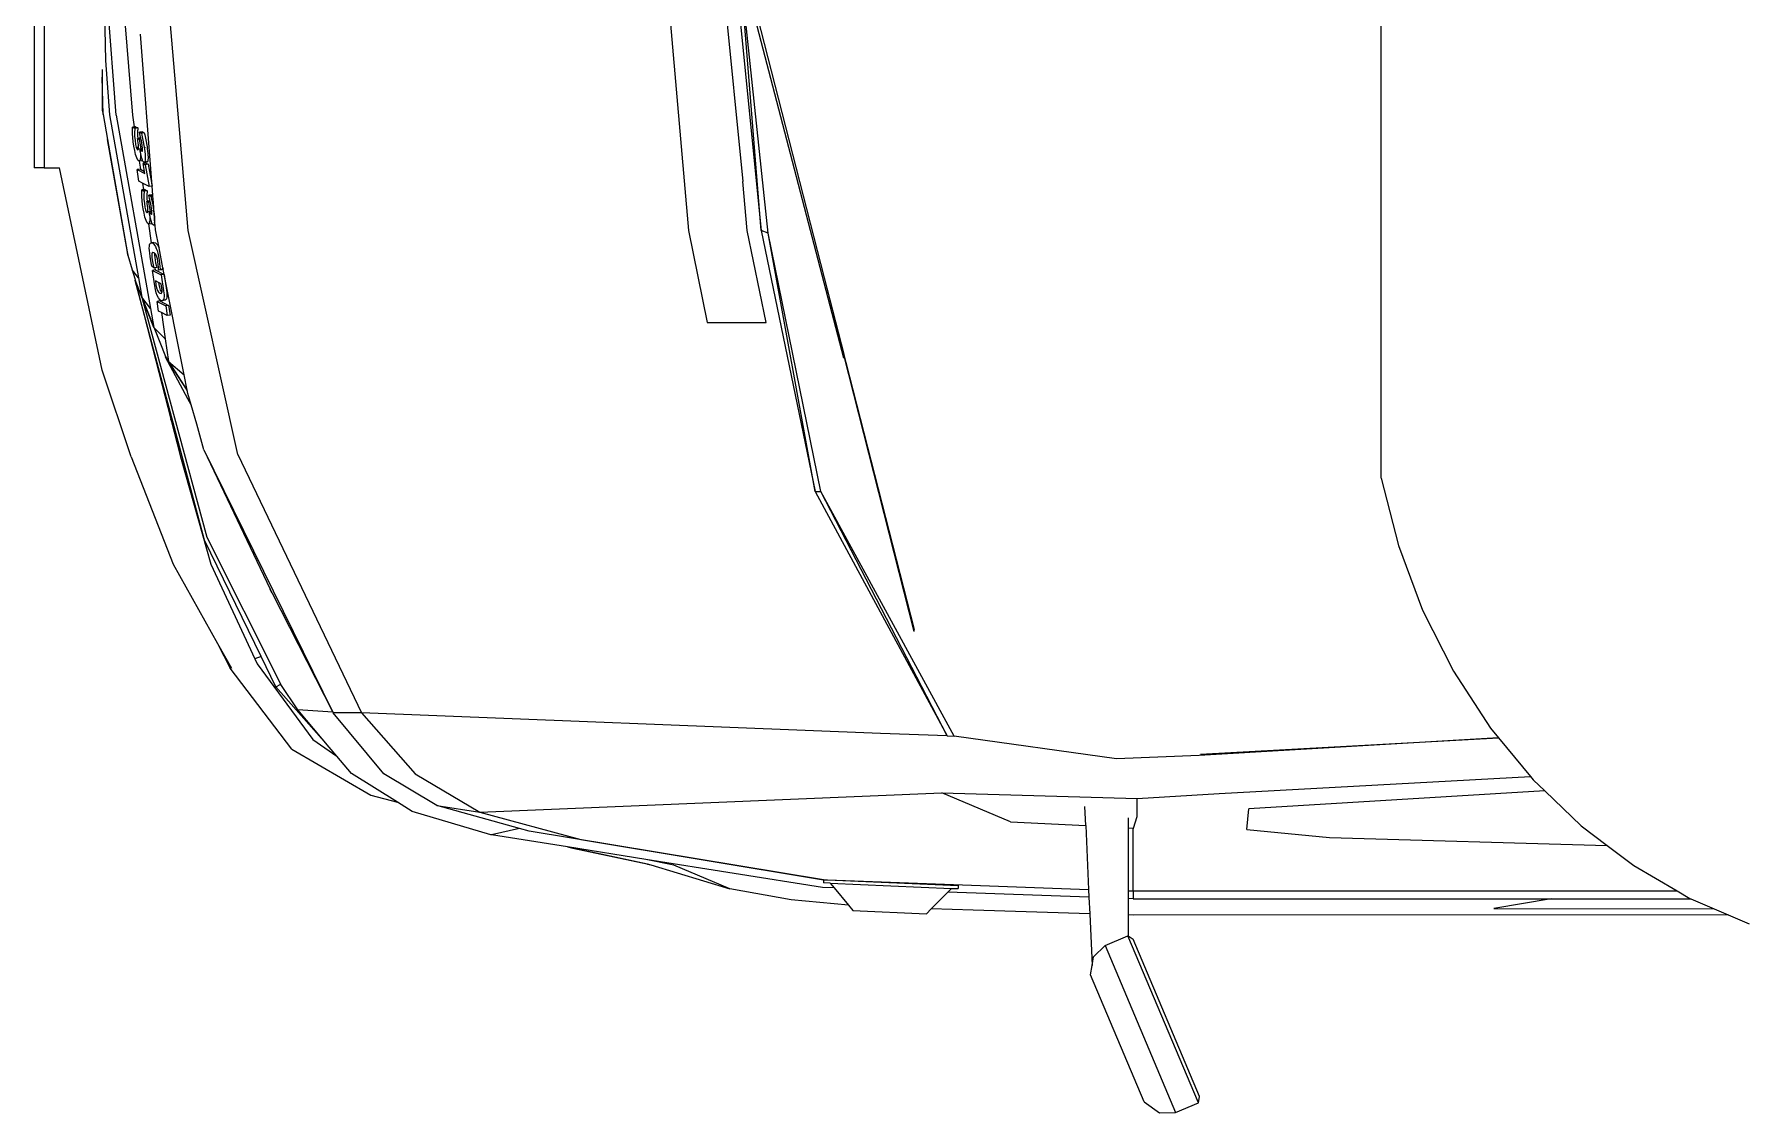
# Model space of a CAD drawing. Header units: millimetres. Extents: x 44692 to 333458, y -26854 to 14445.
# Drawn here: x 303103 to 304712, y 3167 to 4180 of the extents above; entities that cross this region are included whole.
import ezdxf

# ---------------------------------------------------------------- set-up
doc = ezdxf.new("R2010")
doc.units = ezdxf.units.MM
doc.header["$LTSCALE"] = 100
doc.layers.add('Transporte semielaborado', color=30, linetype='Continuous')

msp = doc.modelspace()

# ---------------------------------------------------------------- linework, layer by layer
at = {"layer": 'Transporte semielaborado'}
for p, q in [((304368.99, 3763.116), (304368.99, 4911.376)), ((303102.9, 4624.571), (303102.9, 4054.611)), ((303112.177, 4624.571), (303112.177, 4054.611)), ((303183.25, 4251.207), (303195.223, 4104.289)), ((303167.876, 4246.946), (303169.844, 4155.455)), ((303697.394, 4232.601), (303717.96, 3995.683)), ((303749.694, 4234.565), (303769.034, 4041.798)), ((303762.277, 4235.038), (303786.269, 3995.893)), ((303786.269, 3995.893), (303767.288, 4232.753)), ((303792.774, 3993.253), (303767.288, 4232.753)), ((303247.652, 3995.683), (303227.604, 4230.538)), ((303179.892, 4104.314), (303172.122, 4206.889)), ((303782.347, 4197.36), (303845.427, 3951.392)), ((303863.824, 3875.871), (303782.347, 4187.763)), ((303202.818, 4180.289), (303202.831, 4180.161)), ((303213.727, 4037.509), (303202.831, 4180.161)), ((303169.844, 4155.455), (303173.749, 4104.373)), ((303166.798, 4146.986), (303166.798, 4139.811)), ((303167.551, 4104.719), (303166.798, 4139.811)), ((303166.798, 4139.811), (303166.798, 4109.003)), ((303166.798, 4109.003), (303167.551, 4104.719)), ((303167.551, 4104.719), (303171.662, 4081.34)), ((303173.749, 4104.373), (303200.937, 3951.247)), ((303179.892, 4104.314), (303212.235, 3922.588)), ((303195.223, 4104.289), (303196.864, 4093.108)), ((303195.141, 4091.287), (303195.316, 4092.898)), ((303195.212, 4086.59), (303195.141, 4091.287)), ((303195.471, 4083.157), (303195.212, 4086.59)), ((303196.864, 4093.108), (303195.316, 4092.898)), ((303195.316, 4092.898), (303197.021, 4092.037)), ((303197.98, 4093.259), (303196.864, 4093.108)), ((303196.864, 4093.108), (303197.021, 4092.037)), ((303197.021, 4092.037), (303197.586, 4091.752)), ((303197.586, 4091.752), (303197.2, 4087.675)), ((303197.2, 4087.675), (303197.233, 4084.317)), ((303197.819, 4091.783), (303197.586, 4091.752)), ((303197.819, 4091.783), (303197.98, 4093.259)), ((303200.25, 4092.112), (303197.819, 4091.783)), ((303197.98, 4093.259), (303200.25, 4092.112)), ((303200.25, 4092.112), (303199.864, 4088.036)), ((303199.864, 4088.036), (303199.897, 4084.677)), ((303204.525, 4088.5), (303201.862, 4088.139)), ((303201.862, 4088.139), (303203.633, 4087.224)), ((303202.897, 4083.583), (303201.862, 4088.139)), ((303204.78, 4087.379), (303203.633, 4087.224)), ((303203.633, 4087.224), (303204.115, 4085.452)), ((303204.525, 4088.5), (303206.297, 4087.585)), ((303204.78, 4087.379), (303204.525, 4088.5)), ((303206.297, 4087.585), (303204.78, 4087.379)), ((303206.297, 4087.585), (303206.779, 4085.812)), ((303190.474, 3975.509), (303171.662, 4081.34)), ((303171.662, 4081.34), (303190.254, 3975.603)), ((303195.935, 4079.055), (303195.471, 4083.157)), ((303196.554, 4075.033), (303195.935, 4079.055)), ((303197.32, 4071.031), (303196.554, 4075.033)), ((303197.233, 4084.317), (303197.647, 4080.221)), ((303198.223, 4067.319), (303197.32, 4071.031)), ((303197.647, 4080.221), (303198.229, 4076.685)), ((303198.229, 4076.685), (303198.798, 4074.158)), ((303198.798, 4074.158), (303199.4, 4072.517)), ((303199.4, 4072.517), (303199.888, 4071.891)), ((303199.888, 4071.891), (303199.437, 4074.245)), ((303199.629, 4074.271), (303199.999, 4071.747)), ((303199.888, 4071.891), (303199.999, 4071.747)), ((303199.897, 4084.677), (303200.131, 4082.359)), ((303199.999, 4071.747), (303200.084, 4071.639)), ((303200.131, 4082.359), (303200.014, 4082.343)), ((303200.146, 4081.433), (303200.014, 4082.343)), ((303200.014, 4082.343), (303200.139, 4082.28)), ((303200.084, 4071.639), (303200.377, 4071.529)), ((303202.677, 4082.703), (303200.131, 4082.359)), ((303200.131, 4082.359), (303200.139, 4082.28)), ((303200.139, 4082.28), (303201.573, 4081.566)), ((303200.355, 4079.96), (303200.146, 4081.433)), ((303200.776, 4076.326), (303200.355, 4079.96)), ((303200.377, 4071.529), (303200.787, 4072.11)), ((303200.921, 4073.709), (303200.776, 4076.326)), ((303200.787, 4072.11), (303200.921, 4073.709)), ((303202.818, 4081.735), (303201.573, 4081.566)), ((303201.573, 4081.566), (303202.158, 4077.768)), ((303202.248, 4072.308), (303202.152, 4072.915)), ((303202.158, 4077.768), (303203.17, 4072.644)), ((303202.248, 4072.308), (303202.218, 4072.304)), ((303202.329, 4071.793), (303202.248, 4072.308)), ((303202.248, 4072.308), (303202.275, 4071.786)), ((303202.329, 4071.793), (303202.275, 4071.786)), ((303202.275, 4071.786), (303202.381, 4070.816)), ((303202.52, 4070.584), (303202.329, 4071.793)), ((303202.381, 4070.816), (303202.68, 4066.653)), ((303203.368, 4066.132), (303202.52, 4070.584)), ((303202.81, 4081.794), (303202.677, 4082.703)), ((303202.677, 4082.703), (303203.1, 4082.493)), ((303202.818, 4081.735), (303202.81, 4081.794)), ((303203.231, 4081.791), (303202.818, 4081.735)), ((303203.1, 4082.493), (303202.897, 4083.583)), ((303203.231, 4081.791), (303203.1, 4082.493)), ((303203.17, 4072.644), (303203.23, 4072.441)), ((303203.451, 4072.471), (303203.23, 4072.441)), ((303203.23, 4072.441), (303203.288, 4072.241)), ((303203.58, 4079.921), (303203.231, 4081.791)), ((303203.288, 4072.241), (303203.451, 4072.471)), ((303203.288, 4072.241), (303203.743, 4070.692)), ((303203.451, 4072.471), (303203.469, 4072.685)), ((303204.235, 4075.541), (303203.58, 4079.921)), ((303204.594, 4070.807), (303203.743, 4070.692)), ((303203.743, 4070.692), (303204.26, 4069.997)), ((303204.115, 4085.452), (303205.131, 4080.718)), ((303204.544, 4072.86), (303204.235, 4075.541)), ((303204.26, 4069.997), (303204.538, 4070.322)), ((303204.538, 4070.322), (303204.594, 4070.807)), ((303204.639, 4071.198), (303204.544, 4072.86)), ((303204.594, 4070.807), (303204.639, 4071.198)), ((303205.131, 4080.718), (303206.258, 4073.977)), ((303206.258, 4073.977), (303206.498, 4072.34)), ((303206.498, 4072.34), (303207.028, 4067.562)), ((303206.779, 4085.812), (303207.794, 4081.078)), ((303207.198, 4073.306), (303207.107, 4074.092)), ((303207.794, 4081.078), (303208.921, 4074.338)), ((303208.921, 4074.338), (303209.162, 4072.701)), ((303209.162, 4072.701), (303209.692, 4067.922)), ((303112.177, 4054.611), (303102.9, 4054.611)), ((303112.177, 4054.611), (303126.747, 4054.611)), ((303166.781, 3864.475), (303126.747, 4054.611)), ((303199.255, 4064.167), (303198.223, 4067.319)), ((303200.374, 4061.908), (303199.255, 4064.167)), ((303201.539, 4060.877), (303200.374, 4061.908)), ((303201.589, 4060.917), (303201.539, 4060.877)), ((303202.167, 4061.378), (303201.589, 4060.917)), ((303204.202, 4061.237), (303201.589, 4060.917)), ((303201.589, 4060.917), (303202.707, 4053.3)), ((303202.535, 4062.682), (303202.167, 4061.378)), ((303202.69, 4064.528), (303202.535, 4062.682)), ((303202.68, 4066.653), (303202.69, 4064.528)), ((303203.939, 4063.863), (303203.368, 4066.132)), ((303204.202, 4061.237), (303203.794, 4061.599)), ((303204.609, 4061.844), (303203.939, 4063.863)), ((303204.71, 4061.642), (303204.202, 4061.237)), ((303204.71, 4061.642), (303204.609, 4061.844)), ((303205.349, 4060.366), (303204.71, 4061.642)), ((303207.833, 4059.007), (303205.17, 4058.647)), ((303205.17, 4058.647), (303207.248, 4057.624)), ((303206.602, 4051.345), (303205.17, 4058.647)), ((303206.131, 4059.721), (303205.349, 4060.366)), ((303208.794, 4060.082), (303206.131, 4059.721)), ((303206.62, 4060.015), (303206.131, 4059.721)), ((303206.965, 4060.747), (303206.62, 4060.015)), ((303207.167, 4061.919), (303206.965, 4060.747)), ((303207.028, 4067.562), (303207.224, 4063.529)), ((303207.224, 4063.529), (303207.167, 4061.919)), ((303209.912, 4057.984), (303207.248, 4057.624)), ((303207.248, 4057.624), (303211.064, 4037.147)), ((303207.833, 4059.007), (303209.912, 4057.984)), ((303208.012, 4060.727), (303207.936, 4060.879)), ((303208.557, 4060.277), (303208.012, 4060.727)), ((303209.284, 4060.375), (303208.794, 4060.082)), ((303209.629, 4061.108), (303209.284, 4060.375)), ((303209.83, 4062.28), (303209.629, 4061.108)), ((303209.692, 4067.922), (303209.888, 4063.89)), ((303209.888, 4063.89), (303209.83, 4062.28)), ((303209.912, 4057.984), (303213.727, 4037.509)), ((303202.325, 4053.491), (303199.662, 4053.131)), ((303201.148, 4042.141), (303199.662, 4053.131)), ((303199.662, 4053.131), (303206.971, 4049.461)), ((303204.6, 4040.402), (303201.148, 4042.141)), ((303202.325, 4053.491), (303202.707, 4053.3)), ((303202.707, 4053.3), (303206.602, 4051.345)), ((303211.064, 4037.147), (303204.6, 4040.402)), ((303204.6, 4040.402), (303205.536, 4034.029)), ((303206.971, 4049.461), (303206.602, 4051.345)), ((303773.022, 3995.852), (303769.034, 4041.798)), ((303203.927, 4032.224), (303204.102, 4033.835)), ((303203.999, 4027.527), (303203.927, 4032.224)), ((303204.258, 4024.094), (303203.999, 4027.527)), ((303205.536, 4034.029), (303204.102, 4033.835)), ((303204.102, 4033.835), (303205.681, 4033.038)), ((303204.721, 4019.992), (303204.258, 4024.094)), ((303206.766, 4034.196), (303205.536, 4034.029)), ((303205.536, 4034.029), (303205.681, 4033.038)), ((303205.681, 4033.038), (303206.372, 4032.689)), ((303206.372, 4032.689), (303205.986, 4028.612)), ((303205.986, 4028.612), (303206.02, 4025.254)), ((303206.02, 4025.254), (303206.433, 4021.158)), ((303206.605, 4032.72), (303206.372, 4032.689)), ((303206.605, 4032.72), (303206.766, 4034.196)), ((303209.036, 4033.049), (303206.605, 4032.72)), ((303206.766, 4034.196), (303209.036, 4033.049)), ((303209.036, 4033.049), (303208.65, 4028.973)), ((303208.65, 4028.973), (303208.683, 4025.614)), ((303208.683, 4025.614), (303208.917, 4023.296)), ((303208.917, 4023.296), (303208.8, 4023.28)), ((303208.932, 4022.37), (303208.8, 4023.28)), ((303208.8, 4023.28), (303208.925, 4023.217)), ((303211.463, 4023.64), (303208.917, 4023.296)), ((303208.917, 4023.296), (303208.925, 4023.217)), ((303208.925, 4023.217), (303210.359, 4022.503)), ((303209.141, 4020.897), (303208.932, 4022.37)), ((303211.604, 4022.672), (303210.359, 4022.503)), ((303210.359, 4022.503), (303210.944, 4018.705)), ((303213.311, 4029.437), (303210.648, 4029.076)), ((303211.683, 4024.52), (303210.648, 4029.076)), ((303210.648, 4029.076), (303212.419, 4028.161)), ((303213.727, 4037.509), (303211.064, 4037.147)), ((303211.596, 4022.731), (303211.463, 4023.64)), ((303211.463, 4023.64), (303211.886, 4023.43)), ((303211.604, 4022.672), (303211.596, 4022.731)), ((303212.017, 4022.728), (303211.604, 4022.672)), ((303211.886, 4023.43), (303211.683, 4024.52)), ((303212.017, 4022.728), (303211.886, 4023.43)), ((303212.366, 4020.858), (303212.017, 4022.728)), ((303213.566, 4028.316), (303212.419, 4028.161)), ((303212.419, 4028.161), (303212.901, 4026.389)), ((303212.901, 4026.389), (303213.917, 4021.655)), ((303213.311, 4029.437), (303214.386, 4028.882)), ((303214.421, 4028.432), (303213.566, 4028.316)), ((303213.971, 4026.533), (303213.566, 4028.316)), ((303214.386, 4028.882), (303213.727, 4037.509)), ((303214.421, 4028.432), (303214.386, 4028.882)), ((303214.923, 4021.791), (303214.421, 4028.432)), ((303205.34, 4015.97), (303204.721, 4019.992)), ((303206.106, 4011.968), (303205.34, 4015.97)), ((303207.009, 4008.256), (303206.106, 4011.968)), ((303206.433, 4021.158), (303207.015, 4017.622)), ((303208.041, 4005.104), (303207.009, 4008.256)), ((303207.015, 4017.622), (303207.584, 4015.095)), ((303207.584, 4015.095), (303208.186, 4013.454)), ((303208.186, 4013.454), (303208.641, 4012.869)), ((303208.545, 4013.503), (303208.641, 4012.869)), ((303208.87, 4012.576), (303208.641, 4012.869)), ((303208.87, 4012.576), (303209.163, 4012.466)), ((303209.563, 4017.263), (303209.141, 4020.897)), ((303209.163, 4012.466), (303209.574, 4013.047)), ((303209.707, 4014.646), (303209.563, 4017.263)), ((303209.574, 4013.047), (303209.707, 4014.646)), ((303211.034, 4013.245), (303210.938, 4013.852)), ((303210.944, 4018.705), (303211.956, 4013.581)), ((303211.034, 4013.245), (303211.005, 4013.241)), ((303211.034, 4013.245), (303211.061, 4012.723)), ((303211.115, 4012.73), (303211.034, 4013.245)), ((303211.115, 4012.73), (303211.061, 4012.723)), ((303211.061, 4012.723), (303211.167, 4011.753)), ((303211.306, 4011.521), (303211.115, 4012.73)), ((303211.167, 4011.753), (303211.466, 4007.59)), ((303212.154, 4007.069), (303211.306, 4011.521)), ((303211.466, 4007.59), (303211.476, 4005.465)), ((303211.956, 4013.581), (303212.016, 4013.378)), ((303212.237, 4013.408), (303212.016, 4013.378)), ((303212.016, 4013.378), (303212.075, 4013.178)), ((303212.075, 4013.178), (303212.237, 4013.408)), ((303212.075, 4013.178), (303212.529, 4011.629)), ((303212.725, 4004.8), (303212.154, 4007.069)), ((303212.237, 4013.408), (303212.255, 4013.622)), ((303213.021, 4016.478), (303212.366, 4020.858)), ((303213.381, 4011.744), (303212.529, 4011.629)), ((303212.529, 4011.629), (303213.046, 4010.934)), ((303213.331, 4013.797), (303213.021, 4016.478)), ((303213.046, 4010.934), (303213.325, 4011.259)), ((303213.325, 4011.259), (303213.381, 4011.744)), ((303213.426, 4012.135), (303213.331, 4013.797)), ((303213.381, 4011.744), (303213.426, 4012.135)), ((303213.917, 4021.655), (303215.044, 4014.914)), ((303214.931, 4021.745), (303214.923, 4021.791)), ((303216.405, 4002.449), (303214.931, 4021.745)), ((303215.285, 4013.277), (303215.044, 4014.914)), ((303215.285, 4013.277), (303215.814, 4008.499)), ((303215.814, 4008.499), (303216.01, 4004.466)), ((303209.16, 4002.845), (303208.041, 4005.104)), ((303210.255, 4001.876), (303209.16, 4002.845)), ((303210.325, 4001.814), (303210.255, 4001.876)), ((303210.255, 4001.876), (303212.851, 3984.19)), ((303210.954, 4002.315), (303210.325, 4001.814)), ((303212.989, 4002.174), (303210.325, 4001.814)), ((303211.321, 4003.619), (303210.954, 4002.315)), ((303211.364, 4004.134), (303211.321, 4003.619)), ((303211.476, 4005.465), (303211.364, 4004.134)), ((303211.6, 4003.657), (303211.364, 4004.134)), ((303212.989, 4002.174), (303212.581, 4002.536)), ((303213.395, 4002.781), (303212.725, 4004.8)), ((303213.496, 4002.579), (303212.989, 4002.174)), ((303213.496, 4002.579), (303213.395, 4002.781)), ((303214.135, 4001.303), (303213.496, 4002.579)), ((303214.917, 4000.658), (303214.135, 4001.303)), ((303215.406, 4000.952), (303214.917, 4000.658)), ((303216.525, 4000.876), (303214.917, 4000.658)), ((303215.752, 4001.684), (303215.406, 4000.952)), ((303215.953, 4002.856), (303215.752, 4001.684)), ((303215.972, 4003.401), (303215.953, 4002.856)), ((303216.01, 4004.466), (303215.972, 4003.401)), ((303216.059, 4003.141), (303215.972, 4003.401)), ((303216.405, 4002.449), (303216.059, 4003.141)), ((303216.525, 4000.876), (303216.405, 4002.449)), ((303216.873, 3996.32), (303216.525, 4000.876)), ((303220.196, 3979.558), (303216.873, 3996.32)), ((303294.209, 3785.187), (303247.652, 3995.683)), ((303717.96, 3995.683), (303735.414, 3909.209)), ((303790.904, 3909.209), (303773.022, 3995.852)), ((303792.774, 3993.253), (303786.269, 3995.893)), ((303786.269, 3995.893), (303836.921, 3750.475)), ((303836.921, 3750.475), (303792.774, 3993.253)), ((303842.414, 3750.591), (303792.774, 3993.253)), ((303190.474, 3975.509), (303190.254, 3975.603)), ((303190.254, 3975.603), (303190.482, 3974.305)), ((303191.013, 3972.476), (303190.474, 3975.509)), ((303190.482, 3974.305), (303191.013, 3972.476)), ((303211.073, 3979.292), (303211.116, 3981.026)), ((303211.188, 3977.085), (303211.073, 3979.292)), ((303211.116, 3981.026), (303211.305, 3982.345)), ((303211.459, 3974.405), (303211.188, 3977.085)), ((303211.305, 3982.345), (303211.631, 3983.308)), ((303211.887, 3971.251), (303211.459, 3974.405)), ((303211.631, 3983.308), (303212.094, 3983.915)), ((303212.094, 3983.915), (303212.695, 3984.166)), ((303212.851, 3984.19), (303212.695, 3984.166)), ((303212.695, 3984.166), (303212.862, 3984.118)), ((303215.354, 3984.571), (303212.851, 3984.19)), ((303212.851, 3984.19), (303212.862, 3984.118)), ((303212.862, 3984.118), (303214.29, 3983.713)), ((303213.35, 3973.695), (303213.292, 3972.111)), ((303213.68, 3974.677), (303213.35, 3973.695)), ((303214.105, 3974.946), (303213.68, 3974.677)), ((303214.199, 3975.005), (303214.105, 3974.946)), ((303214.118, 3974.809), (303214.105, 3974.946)), ((303214.127, 3974.745), (303214.118, 3974.809)), ((303214.283, 3975.058), (303214.199, 3975.005)), ((303214.199, 3975.005), (303214.235, 3974.762)), ((303215.629, 3974.65), (303214.283, 3975.058)), ((303214.29, 3983.713), (303214.754, 3984.32)), ((303214.29, 3983.713), (303215.186, 3982.977)), ((303214.754, 3984.32), (303215.354, 3984.571)), ((303215.186, 3982.977), (303216.04, 3981.972)), ((303215.354, 3984.571), (303216.938, 3984.111)), ((303216.069, 3974.277), (303215.629, 3974.65)), ((303216.009, 3974.099), (303215.952, 3972.516)), ((303216.069, 3974.277), (303216.009, 3974.099)), ((303216.04, 3981.972), (303216.849, 3980.65)), ((303216.984, 3973.501), (303216.069, 3974.277)), ((303216.849, 3980.65), (303217.621, 3978.969)), ((303216.938, 3984.111), (303217.846, 3983.382)), ((303217.621, 3978.969), (303218.361, 3976.878)), ((303217.846, 3983.382), (303218.699, 3982.377)), ((303218.361, 3976.878), (303219.072, 3974.325)), ((303218.699, 3982.377), (303219.508, 3981.054)), ((303219.072, 3974.325), (303219.745, 3971.29)), ((303219.508, 3981.054), (303220.196, 3979.558)), ((303223.923, 3960.753), (303220.196, 3979.558)), ((303191.013, 3972.476), (303195.01, 3958.702)), ((303200.937, 3951.247), (303195.01, 3958.702)), ((303195.01, 3958.702), (303197.345, 3950.653)), ((303212.909, 3965.442), (303211.887, 3971.251)), ((303213.592, 3962.341), (303212.909, 3965.442)), ((303213.292, 3972.111), (303213.507, 3969.927)), ((303213.507, 3969.927), (303214.358, 3965.019)), ((303215.428, 3960.645), (303213.592, 3962.341)), ((303216.596, 3958.678), (303214.02, 3958.287)), ((303216.172, 3943.867), (303214.02, 3958.287)), ((303214.02, 3958.287), (303222.25, 3954.002)), ((303214.358, 3965.019), (303215.108, 3961.791)), ((303215.108, 3961.791), (303215.428, 3960.645)), ((303216.288, 3960.776), (303215.428, 3960.645)), ((303215.952, 3972.516), (303216.166, 3970.331)), ((303216.166, 3970.331), (303217.018, 3965.424)), ((303218.088, 3961.049), (303216.288, 3960.776)), ((303216.288, 3960.776), (303216.596, 3958.678)), ((303216.68, 3958.691), (303216.596, 3958.678)), ((303216.68, 3958.691), (303224.909, 3954.406)), ((303217.582, 3972.516), (303216.984, 3973.501)), ((303217.018, 3965.424), (303217.768, 3962.195)), ((303218.165, 3971.061), (303217.582, 3972.516)), ((303217.768, 3962.195), (303218.088, 3961.049)), ((303218.701, 3969.093), (303218.165, 3971.061)), ((303219.159, 3966.563), (303218.701, 3969.093)), ((303219.536, 3963.65), (303219.159, 3966.563)), ((303219.736, 3961.256), (303219.536, 3963.65)), ((303219.828, 3958.35), (303219.736, 3961.256)), ((303219.745, 3971.29), (303220.373, 3967.752)), ((303221.379, 3959.028), (303219.828, 3958.35)), ((303222.488, 3958.755), (303219.828, 3958.35)), ((303220.373, 3967.752), (303221.117, 3962.029)), ((303221.117, 3962.029), (303221.379, 3959.028)), ((303222.474, 3959.195), (303221.379, 3959.028)), ((303224.038, 3959.433), (303222.474, 3959.195)), ((303222.488, 3958.755), (303222.474, 3959.195)), ((303224.038, 3959.433), (303222.488, 3958.755)), ((303223.923, 3960.753), (303224.038, 3959.433)), ((303243.848, 3860.228), (303223.923, 3960.753)), ((303197.345, 3950.653), (303197.631, 3949.544)), ((303204.19, 3932.981), (303197.631, 3949.544)), ((303197.631, 3949.544), (303197.82, 3948.81)), ((303197.82, 3948.81), (303204.19, 3932.981)), ((303235.726, 3806.844), (303197.82, 3948.81)), ((303197.82, 3948.81), (303231.427, 3818.306)), ((303200.937, 3951.247), (303204.19, 3932.981)), ((303216.804, 3940.344), (303216.172, 3943.867)), ((303216.766, 3948.406), (303217.321, 3944.686)), ((303219.712, 3946.89), (303216.766, 3948.406)), ((303217.321, 3944.686), (303217.921, 3941.73)), ((303217.921, 3941.73), (303218.742, 3939.421)), ((303219.712, 3946.89), (303219.981, 3945.091)), ((303222.233, 3945.592), (303219.712, 3946.89)), ((303219.981, 3945.091), (303220.581, 3942.135)), ((303220.581, 3942.135), (303221.401, 3939.826)), ((303222.827, 3941.614), (303222.233, 3945.592)), ((303224.909, 3954.406), (303222.25, 3954.002)), ((303222.25, 3954.002), (303224.458, 3939.203)), ((303223.058, 3939.426), (303222.827, 3941.614)), ((303224.909, 3954.406), (303227.118, 3939.608)), ((303845.427, 3951.392), (303845.48, 3951.185)), ((303845.427, 3951.392), (303929.921, 3620.685)), ((303845.48, 3951.185), (303863.824, 3879.653)), ((303845.48, 3951.185), (303863.824, 3879.009)), ((303212.235, 3922.588), (303204.19, 3932.981)), ((303204.19, 3932.981), (303204.686, 3931.64)), ((303204.686, 3931.64), (303204.736, 3931.602)), ((303204.686, 3931.64), (303220.248, 3892.415)), ((303265.574, 3707.226), (303204.736, 3931.602)), ((303215.446, 3904.546), (303204.736, 3931.602)), ((303217.581, 3937.273), (303216.804, 3940.344)), ((303218.499, 3934.685), (303217.581, 3937.273)), ((303220.877, 3929.511), (303218.371, 3929.13)), ((303219.734, 3919.997), (303218.371, 3929.13)), ((303218.371, 3929.13), (303226.601, 3924.848)), ((303219.553, 3932.614), (303218.499, 3934.685)), ((303218.742, 3939.421), (303219.783, 3937.76)), ((303220.626, 3931.219), (303219.553, 3932.614)), ((303219.783, 3937.76), (303220.383, 3937.278)), ((303220.241, 3937.677), (303220.204, 3937.824)), ((303220.383, 3937.278), (303220.241, 3937.677)), ((303220.383, 3937.278), (303221.046, 3936.745)), ((303220.626, 3931.219), (303220.877, 3929.511)), ((303220.734, 3931.078), (303220.626, 3931.219)), ((303222.035, 3930.1), (303220.734, 3931.078)), ((303221.031, 3929.534), (303220.877, 3929.511)), ((303221.031, 3929.534), (303229.26, 3925.252)), ((303221.046, 3936.745), (303222.064, 3936.471)), ((303221.401, 3939.826), (303222.443, 3938.164)), ((303223.24, 3929.784), (303222.035, 3930.1)), ((303222.064, 3936.471), (303222.677, 3936.854)), ((303222.443, 3938.164), (303222.974, 3937.738)), ((303222.677, 3936.854), (303222.974, 3937.738)), ((303222.974, 3937.738), (303223.008, 3937.839)), ((303223.008, 3937.839), (303223.058, 3939.426)), ((303224.234, 3930.464), (303223.24, 3929.784)), ((303225.899, 3930.189), (303223.24, 3929.784)), ((303224.364, 3930.753), (303224.234, 3930.464)), ((303224.571, 3931.214), (303224.364, 3930.753)), ((303224.663, 3930.529), (303224.364, 3930.753)), ((303224.458, 3939.203), (303224.739, 3937.026)), ((303224.8, 3932.238), (303224.571, 3931.214)), ((303224.739, 3937.026), (303224.89, 3935.14)), ((303224.91, 3933.544), (303224.8, 3932.238)), ((303224.89, 3935.14), (303224.91, 3933.544)), ((303226.894, 3930.868), (303225.899, 3930.189)), ((303227.23, 3931.618), (303226.894, 3930.868)), ((303227.118, 3939.608), (303227.399, 3937.431)), ((303227.46, 3932.642), (303227.23, 3931.618)), ((303227.399, 3937.431), (303227.55, 3935.544)), ((303227.57, 3933.948), (303227.46, 3932.642)), ((303227.55, 3935.544), (303227.57, 3933.948)), ((303212.235, 3922.588), (303215.446, 3904.546)), ((303222.483, 3918.567), (303219.734, 3919.997)), ((303227.963, 3915.715), (303222.483, 3918.567)), ((303222.483, 3918.567), (303226.094, 3893.969)), ((303229.26, 3925.252), (303226.601, 3924.848)), ((303226.601, 3924.848), (303227.963, 3915.715)), ((303230.623, 3916.12), (303227.963, 3915.715)), ((303229.26, 3925.252), (303230.623, 3916.12)), ((303226.094, 3893.969), (303215.446, 3904.546)), ((303215.532, 3904.248), (303215.446, 3904.546)), ((303215.532, 3904.248), (303226.201, 3877.376)), ((303226.094, 3893.969), (303229.214, 3872.711)), ((303735.414, 3909.209), (303790.904, 3909.209)), ((303229.214, 3872.711), (303226.201, 3877.376)), ((303226.201, 3877.376), (303226.378, 3876.856)), ((303226.236, 3877.323), (303226.363, 3877.002)), ((303863.824, 3879.653), (303863.824, 3879.009)), ((303929.921, 3618.955), (303863.824, 3879.009)), ((303863.824, 3879.009), (303863.824, 3875.871)), ((303194.162, 3782.905), (303166.781, 3864.475)), ((303226.363, 3877.002), (303246.763, 3845.52)), ((303247.344, 3837.631), (303226.378, 3876.856)), ((303229.214, 3872.711), (303243.848, 3860.228)), ((303246.759, 3845.541), (303229.214, 3872.711)), ((303246.759, 3845.541), (303243.848, 3860.228)), ((303247.33, 3842.663), (303246.759, 3845.541)), ((303250.483, 3831.793), (303247.33, 3842.663)), ((303250.483, 3831.793), (303247.344, 3837.631)), ((303255.722, 3813.735), (303250.483, 3831.793)), ((303235.726, 3806.844), (303231.427, 3818.306)), ((303231.427, 3818.306), (303240.543, 3782.905)), ((303262.189, 3789.542), (303255.722, 3813.735)), ((303262.97, 3704.809), (303235.726, 3806.844)), ((303194.162, 3782.905), (303233.589, 3682.214)), ((303240.543, 3782.905), (303268.962, 3682.214)), ((303262.189, 3789.542), (303324.652, 3658.661)), ((303262.189, 3789.542), (303383.586, 3543.142)), ((303294.209, 3785.187), (303410.455, 3542.49)), ((303836.921, 3750.475), (303842.414, 3750.591)), ((303836.921, 3750.475), (303961.134, 3520.72)), ((303961.134, 3520.72), (303842.414, 3750.591)), ((303967.735, 3520.453), (303842.414, 3750.591)), ((304368.99, 3763.116), (304385.203, 3699.852)), ((303316.239, 3595.264), (303262.97, 3704.809)), ((303334.765, 3569.222), (303265.574, 3707.226)), ((304385.203, 3699.852), (304407.953, 3639.062)), ((303233.589, 3682.214), (303275.291, 3607.665)), ((303268.962, 3682.214), (303310.301, 3593.046)), ((303324.646, 3658.601), (303324.652, 3658.661)), ((303324.778, 3658.325), (303324.646, 3658.601)), ((303324.778, 3658.325), (303324.965, 3657.933)), ((303324.965, 3657.933), (303326.473, 3654.966)), ((303324.98, 3657.787), (303324.965, 3657.933)), ((303326.473, 3654.966), (303324.98, 3657.787)), ((303326.473, 3654.966), (303383.586, 3543.142)), ((304407.953, 3639.062), (304436.938, 3581.556)), ((303929.921, 3618.955), (303929.921, 3620.685)), ((303275.291, 3607.665), (303287.018, 3584.353)), ((303275.291, 3607.665), (303288.332, 3584.353)), ((303316.239, 3595.264), (303310.301, 3593.046)), ((303310.301, 3593.046), (303312.479, 3588.347)), ((303312.479, 3588.347), (303364.876, 3517.441)), ((303330.004, 3566.957), (303316.239, 3595.264)), ((303345.164, 3508.194), (303287.018, 3584.353)), ((304436.938, 3581.556), (304471.77, 3528.102)), ((303330.004, 3566.957), (303334.765, 3569.222)), ((303380.209, 3510.132), (303330.004, 3566.957)), ((303334.827, 3569.099), (303334.765, 3569.222)), ((303350.598, 3545.19), (303334.827, 3569.099)), ((303383.586, 3543.142), (303350.598, 3545.19)), ((303380.209, 3510.132), (303350.598, 3545.19)), ((303383.586, 3543.142), (303383.919, 3542.49)), ((303410.455, 3542.49), (303383.919, 3542.49)), ((303431.418, 3485.152), (303383.919, 3542.49)), ((303410.455, 3542.49), (303460.813, 3485.152)), ((303898.342, 3522.894), (303410.455, 3542.49)), ((304471.77, 3528.102), (304479.299, 3518.986)), ((303345.164, 3508.194), (303419.401, 3465.007)), ((303364.876, 3517.441), (303387.281, 3501.758)), ((303387.281, 3501.758), (303380.209, 3510.132)), ((303961.134, 3520.72), (303898.342, 3522.894)), ((303961.134, 3520.72), (303967.735, 3520.453)), ((304120.321, 3499.164), (303967.735, 3520.453)), ((304479.375, 3518.894), (304197.931, 3502.314)), ((304199.176, 3503.518), (304479.299, 3518.986)), ((304479.299, 3518.986), (304479.375, 3518.894)), ((304479.375, 3518.894), (304509.306, 3482.656)), ((303401.074, 3485.427), (303387.281, 3501.758)), ((304197.931, 3502.314), (304120.321, 3499.164)), ((303444.359, 3458.442), (303401.074, 3485.427)), ((303481.366, 3455.385), (303431.418, 3485.152)), ((303460.813, 3485.152), (303521.855, 3449.074)), ((304216.657, 3466.594), (304509.306, 3482.656)), ((304509.306, 3482.656), (304511.986, 3479.412)), ((304511.986, 3479.412), (304522.791, 3469.035)), ((303419.401, 3465.007), (303444.359, 3458.442)), ((303521.855, 3449.074), (303956.034, 3467.107)), ((303956.034, 3467.107), (304139.526, 3461.793)), ((304020.622, 3440.091), (303956.034, 3467.107)), ((304139.5, 3444.904), (304139.526, 3461.793)), ((304139.526, 3461.793), (304216.657, 3466.594)), ((304522.791, 3469.035), (304244.448, 3452.051)), ((304522.791, 3469.035), (304557.048, 3436.137)), ((303458.276, 3449.766), (303444.359, 3458.442)), ((303532.237, 3427.702), (303458.276, 3449.766)), ((303481.366, 3455.385), (303521.855, 3449.074)), ((303559.068, 3433.646), (303481.366, 3455.385)), ((303521.855, 3449.074), (303616.685, 3423.42)), ((304091.357, 3436.424), (304090.563, 3454.375)), ((304131.206, 3443.868), (304131.189, 3434.359)), ((304136.096, 3434.105), (304139.5, 3444.904)), ((304242.622, 3432.799), (304244.448, 3452.051)), ((303532.615, 3427.786), (303532.237, 3427.702)), ((303559.068, 3433.646), (303532.615, 3427.786)), ((303604.241, 3416.389), (303532.615, 3427.786)), ((303567.969, 3431.155), (303559.068, 3433.646)), ((303844.932, 3385.592), (303567.969, 3431.155)), ((304020.622, 3440.091), (304091.357, 3436.424)), ((304091.357, 3436.424), (304094.007, 3376.531)), ((304131.189, 3434.359), (304131.086, 3375.182)), ((304131.189, 3434.359), (304136.096, 3434.105)), ((304135.756, 3433.028), (304136.096, 3434.105)), ((304135.756, 3375.012), (304135.756, 3433.028)), ((304242.622, 3432.799), (304320.331, 3425.251)), ((304557.048, 3436.137), (304581.431, 3417.699)), ((303604.241, 3416.389), (303609.167, 3415.093)), ((303677.645, 3404.709), (303604.241, 3416.389)), ((303679.23, 3400.074), (303609.167, 3415.093)), ((303609.167, 3415.093), (303680.203, 3400.085)), ((303616.685, 3423.42), (303844.932, 3385.592)), ((304320.331, 3425.251), (304581.431, 3417.699)), ((304581.431, 3417.699), (304606.356, 3398.852)), ((303703.967, 3399.291), (303677.645, 3404.709)), ((303843.901, 3378.255), (303677.645, 3404.709)), ((303679.23, 3400.074), (303682.39, 3399.423)), ((303680.203, 3400.085), (303682.39, 3399.423)), ((303682.39, 3399.423), (303756.764, 3376.905)), ((303756.764, 3376.905), (303703.967, 3399.291)), ((304606.356, 3398.852), (304647.304, 3375.012)), ((303844.932, 3385.592), (303844.806, 3382.707)), ((303850.95, 3382.439), (303844.806, 3382.707)), ((303844.932, 3385.592), (303848.469, 3385.437)), ((303848.469, 3385.437), (304094.007, 3376.531)), ((303848.469, 3385.437), (303971.483, 3380.066)), ((303850.95, 3382.439), (303854.735, 3377.862)), ((303850.95, 3382.439), (303965.213, 3377.45)), ((303971.483, 3380.066), (303971.357, 3377.181)), ((303814.24, 3366.573), (303756.764, 3376.905)), ((303868.212, 3361.569), (303814.24, 3366.573)), ((303854.735, 3377.862), (303843.901, 3378.255)), ((303854.735, 3377.862), (303868.212, 3361.569)), ((303961.793, 3373.981), (303946.127, 3358.093)), ((303965.213, 3377.45), (303961.793, 3373.981)), ((304094.333, 3369.177), (303961.793, 3373.981)), ((303965.213, 3377.45), (303971.357, 3377.181)), ((304094.007, 3376.531), (304094.333, 3369.177)), ((304094.333, 3369.177), (304095.023, 3353.59)), ((304131.073, 3367.845), (304131.046, 3352.531)), ((304131.086, 3375.182), (304131.073, 3367.845)), ((304135.756, 3367.675), (304131.073, 3367.845)), ((304131.086, 3375.182), (304135.756, 3375.012)), ((304135.756, 3375.012), (304135.756, 3367.675)), ((304135.756, 3375.012), (304647.304, 3375.012)), ((304135.756, 3367.675), (304528.787, 3367.675)), ((304528.787, 3367.675), (304474.791, 3358.664)), ((304528.787, 3367.675), (304660.143, 3367.675)), ((304647.304, 3375.012), (304659.252, 3368.057)), ((304659.252, 3368.057), (304660.143, 3367.675)), ((304660.143, 3367.675), (304681.961, 3358.328)), ((303868.212, 3361.569), (303872.376, 3356.536)), ((303872.376, 3356.536), (303941.611, 3353.513)), ((303946.127, 3358.093), (303941.611, 3353.513)), ((303985.332, 3356.814), (303946.127, 3358.093)), ((304095.023, 3353.59), (303985.332, 3356.814)), ((304095.023, 3353.59), (304097.174, 3304.958)), ((304131.046, 3352.531), (304131.011, 3332.795)), ((304135.832, 3352.39), (304131.046, 3352.531)), ((304695.17, 3352.668), (304135.832, 3352.39)), ((304474.791, 3358.664), (304681.961, 3358.328)), ((304681.961, 3358.328), (304695.17, 3352.668)), ((304695.17, 3352.668), (304715.03, 3344.16)), ((304109.437, 3323.756), (304130.933, 3332.846)), ((304130.933, 3332.846), (304131.011, 3332.795)), ((304197.253, 3175.986), (304130.933, 3332.846)), ((304131.011, 3332.795), (304135.898, 3329.631)), ((304098.491, 3313.209), (304109.437, 3323.756)), ((304109.437, 3323.756), (304175.756, 3166.897)), ((304198.348, 3181.921), (304135.898, 3329.631)), ((304095.79, 3296.279), (304097.174, 3304.958)), ((304097.174, 3304.958), (304098.491, 3313.209)), ((304146.304, 3176.801), (304095.79, 3296.279)), ((304146.304, 3176.801), (304160.499, 3166.544)), ((304175.756, 3166.897), (304197.253, 3175.986)), ((304197.253, 3175.986), (304198.348, 3181.921)), ((304160.499, 3166.544), (304175.756, 3166.897))]:
    msp.add_line(p, q, dxfattribs=at)

doc.saveas('drawing.dxf')
